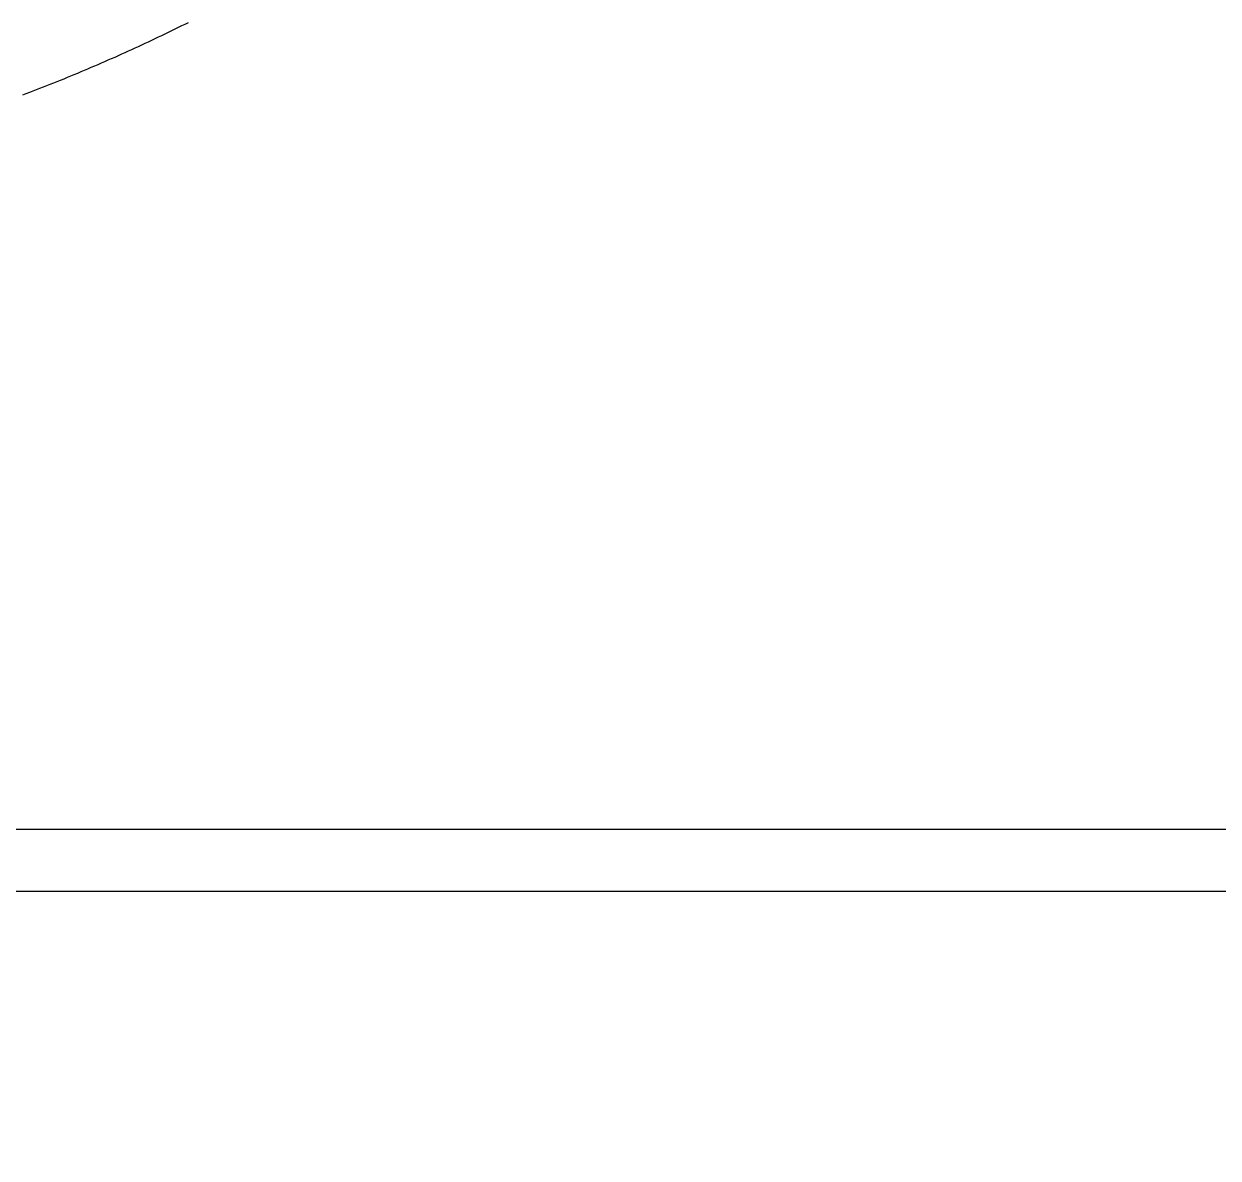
# Model space of a CAD drawing. Header units: inches. Extents: x -43479 to 56521, y -44741 to 59530.
# Drawn here: x -8761 to -6830, y -23473 to -21638 of the extents above; entities that cross this region are included whole.
import ezdxf

# ---------------------------------------------------------------- set-up
doc = ezdxf.new("R2010")
doc.units = ezdxf.units.IN
doc.header["$MEASUREMENT"] = 0

# ---------------------------------------------------------------- blocks, each defined once
blk = doc.blocks.new('kanishk_spiralEditV1')
blk.add_lwpolyline([(1786.8, -1253), (1781.2, -1250.8), (1775.6, -1248.7), (1770, -1246.6), (1764.4, -1244.4), (1758.9, -1242.2), (1753.3, -1240.1), (1747.8, -1237.9), (1742.2, -1235.7), (1736.7, -1233.5), (1731.1, -1231.3), (1725.6, -1229), (1720, -1226.8), (1714.5, -1224.5), (1709, -1222.2), (1703.5, -1220), (1697.9, -1217.7), (1692.4, -1215.4), (1686.9, -1213.1), (1681.4, -1210.7), (1675.9, -1208.4), (1670.4, -1206), (1665, -1203.7), (1659.5, -1201.3), (1654, -1198.9), (1648.5, -1196.5), (1643.1, -1194.1), (1637.6, -1191.7), (1632.2, -1189.3), (1626.7, -1186.8), (1621.3, -1184.4), (1615.8, -1181.9), (1610.4, -1179.5), (1605, -1177), (1599.6, -1174.5), (1594.1, -1172), (1588.7, -1169.5), (1583.3, -1166.9), (1577.9, -1164.4), (1572.5, -1161.8), (1567.2, -1159.3), (1561.8, -1156.7), (1556.4, -1154.1), (1551, -1151.5), (1545.7, -1148.9), (1540.3, -1146.3), (1534.9, -1143.7), (1529.6, -1141), (1524.3, -1138.4), (1518.9, -1135.7)])

msp = doc.modelspace()

# ---------------------------------------------------------------- linework, layer by layer
for points in [[(35562.1, -22941.4), (-21537.9, -22941.4), (-22287.9, -22941.4)], [(35562.1, -23041.4), (-21537.9, -23041.4), (-22287.9, -23041.4)]]:
    msp.add_lwpolyline(points)
msp.add_circle((6520.5, 9529.6), 50000)

# ---------------------------------------------------------------- block references
at = {"xscale": -1}
msp.add_blockref('kanishk_spiralEditV1', (-6975.9, -20500), dxfattribs=at)

doc.saveas('drawing.dxf')
